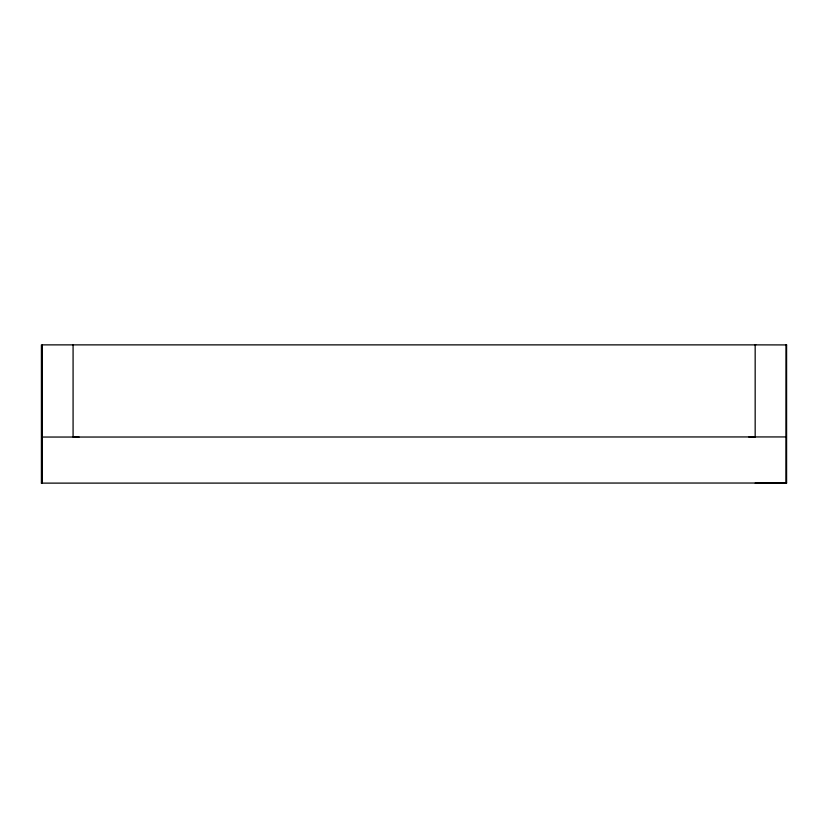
<?xml version="1.0" encoding="UTF-8"?>
<svg xmlns="http://www.w3.org/2000/svg" width="828" height="828" viewBox="0 0 828 828"><rect width="100%" height="100%" fill="white"/><g stroke="black" fill="none" stroke-linecap="round" stroke-linejoin="round"><path stroke-width="1.24" d="M755.798 344.872L41.4 344.872L41.4 483.128L42.363 483.128L42.363 344.872M41.4 483.128L786.6 483.024L786.6 344.924L755.167 344.872L755.167 437.039L748.905 437.039M786.279 436.936L42.363 437.049M755.167 483.128L786.6 483.024M786.6 344.924L785.969 344.924L785.886 483.128M79.012 437.039L73.081 437.039L73.081 344.872"/></g></svg>
